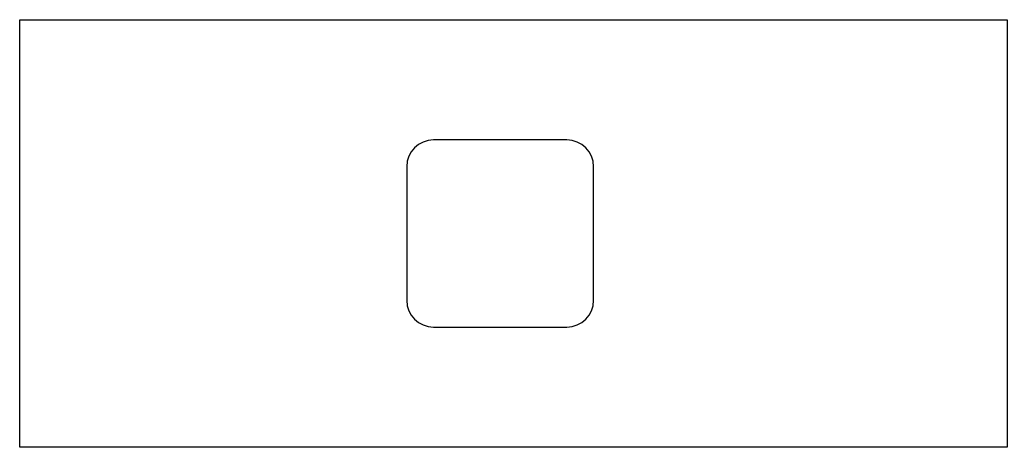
# Model space of a CAD drawing. Header units: millimetres. Extents: x 0 to 370, y 0 to 160.
import ezdxf

# ---------------------------------------------------------------- set-up
doc = ezdxf.new("R2010")
doc.units = ezdxf.units.MM
doc.header["$LTSCALE"] = 10
doc.layers.get('0').update_dxf_attribs({"linetype": 'CONTINUOUS'})

msp = doc.modelspace()

# ---------------------------------------------------------------- linework, layer by layer
at = {"linetype": 'CONTINUOUS'}
for p, q in [((205, 115), (155, 115)), ((145, 105), (145, 55)), ((215, 55), (215, 105)), ((155, 45), (205, 45))]:
    msp.add_line(p, q, dxfattribs=at)
msp.add_lwpolyline([(0, 160), (370, 160), (370, 0), (0, 0), (0, 160)], close=True, dxfattribs=at)
for centre, start, end in [((155, 105), 90, 180), ((205, 105), 0, 90), ((155, 55), 180, 270), ((205, 55), 270, 0)]:
    msp.add_arc(centre, 10, start, end, dxfattribs=at)

doc.saveas('drawing.dxf')
